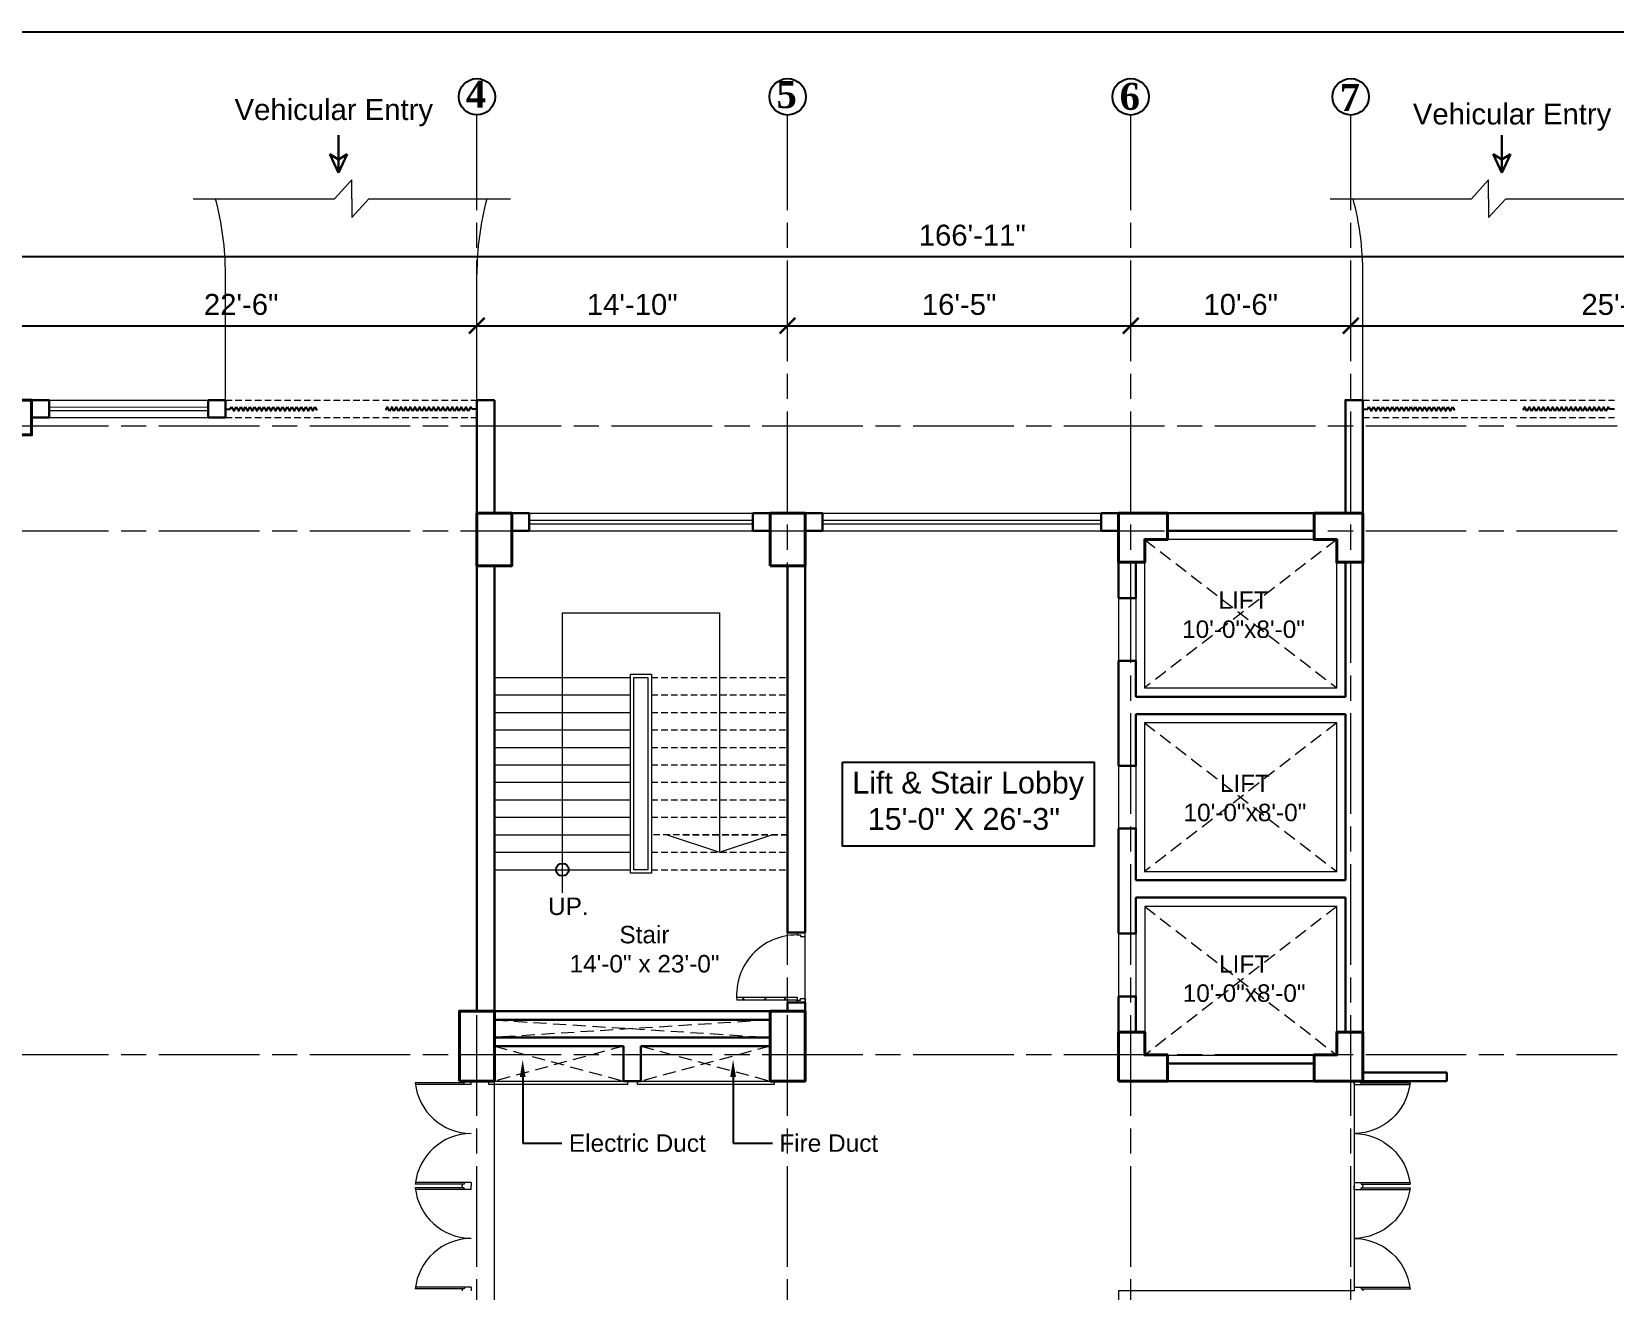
# Model space of a CAD drawing. Header units: inches. Extents: x -12 to 20935469, y -1604 to 24729220.
# Drawn here: x 20832513 to 20833420, y 24724026 to 24724746 of the extents above; entities that cross this region are included whole.
import ezdxf
from ezdxf import colors
from ezdxf.entities.mleader import LeaderData, LeaderLine
from ezdxf.math import Vec2, Vec3

# ---------------------------------------------------------------- set-up
doc = ezdxf.new("R2010")
doc.units = ezdxf.units.IN
doc.header["$LTSCALE"] = 0.03
doc.header["$MEASUREMENT"] = 0
doc.header["$PDMODE"] = 32
doc.header["$PDSIZE"] = 15
doc.linetypes.add('ACAD_ISO08W100', pattern=[36, 24, -3, 6, -3])
doc.linetypes.add('DASHED2', pattern=[0.375, 0.25, -0.125])
for name, color, linetype, lineweight in [('column', 1, 'Continuous', 40), ('Dim Line', 252, 'Continuous', 13), ('Door', 7, 'Continuous', 18), ('Dot', 253, 'Continuous', 0), ('Gas', 21, 'Continuous', 5), ('Grid Line', 252, 'Continuous', 18), ('Hatch', 253, 'Continuous', 15), ('Main Wall', 7, 'Continuous', 30), ('RAIL', 23, 'Continuous', 13), ('STAIR', 46, 'Continuous', 15), ('WALL', 7, 'Continuous', 30), ('wind.', 150, 'Continuous', 20)]:
    doc.layers.add(name, color=color, linetype=linetype, lineweight=lineweight)
doc.layers.add('FUR', color=251, linetype='Continuous')
doc.layers.add('TEXT', color=7, linetype='Continuous')
doc.styles.add('2', font='swisscl.ttf')
doc.styles.add('RomanS', font='arial.ttf', dxfattribs={"height": 12})
doc.styles.get("Standard").update_dxf_attribs({"font": 'timesbd.ttf'})
doc.dimstyles.new('Aec_Arch_I', dxfattribs={"dimscale": 96, "dimtxt": 12, "dimasz": 0.09375, "dimexe": 0.125, "dimexo": 0.125, "dimgap": 0.0625, "dimtad": 1, "dimdec": 0, "dimzin": 3, "dimdsep": 46, "dimlunit": 4, "dimtxsty": 'RomanS', "dimblk1": 'ARCHTICK', "dimblk2": 'ARCHTICK', "dimsah": 1, "dimcen": 0.09375, "dimdle": 0.125, "dimadec": 0, "dimazin": 0, "dimtfac": 0.75, "dimtdec": 0, "dimtmove": 2, "dimatfit": 3, "dimldrblk": 'ARCHTICK', "dimfxl": 1, "dimfrac": 1, "dimtolj": 1, "dimtzin": 0, "dimarcsym": 0})

# ---------------------------------------------------------------- blocks, each defined once
blk = doc.blocks.new('Door_45')
at = {"layer": 'Door'}
for p, q in [((1.5, 5), (1.5, 44)), ((3.5, 44), (3.5, 5)), ((1.5, 40), (2.2, 40)), ((2.2, 40), (2.2, 39.5)), ((2.2, 39.5), (2.7, 39.5)), ((2.7, 39.5), (2.7, 40)), ((2.7, 40), (3.5, 40)), ((1.5, 25.8), (2.2, 25.8)), ((2.2, 25.8), (2.2, 25.3)), ((2.2, 25.3), (2.7, 25.3)), ((2.7, 25.8), (3.5, 25.8)), ((2.7, 25.3), (2.7, 25.8)), ((1.5, 12.6), (2.2, 12.6)), ((2.2, 12.6), (2.2, 13.1)), ((2.2, 13.1), (2.7, 13.1)), ((2.7, 13.1), (2.7, 12.6)), ((2.7, 12.6), (3.5, 12.6)), ((0, 0), (0, 5)), ((0, 5), (1.5, 5)), ((3.5, 5), (1.5, 5)), ((1.5, 5), (1.5, 3)), ((1.5, 3), (2.5, 3)), ((2.5, 3), (2.5, 0)), ((42.5, 3), (42.5, 0)), ((43.5, 3), (42.5, 3)), ((45, 5), (43.5, 5)), ((43.5, 5), (43.5, 3)), ((45, 0), (45, 5)), ((2.5, 0), (0, 0)), ((42.5, 0), (45, 0))]:
    blk.add_line(p, q, dxfattribs=at)
blk.add_arc((4.7, 5.3), 38.8, 359.6233, 94.6685, dxfattribs=at)
blk = doc.blocks.new('A$C36295410')
at = {"layer": 'Door'}
for p, q in [((1, 4), (1, 32)), ((2, 0), (2, 31.98)), ((58, 0), (58, 31.98)), ((59, 4), (59, 32)), ((1, 5), (0, 5)), ((2, 4), (1, 4)), ((58, 4), (59, 4)), ((59, 5), (60, 5)), ((2, 0), (0, 0)), ((58, 0), (60, 0))]:
    blk.add_line(p, q, dxfattribs=at)
for centre, start, end in [((-2.53, -0.34), 0.59063, 83.77826), ((62.53, -0.34), 96.22174, 179.40937)]:
    blk.add_arc(centre, 32.53, start, end, dxfattribs=at)
blk = doc.blocks.new('_ArchTick')
at = {"color": 0, "linetype": 'ByBlock', "lineweight": 35, "const_width": 0.15}
blk.add_lwpolyline([(-0.5, -0.5), (0.5, 0.5)], dxfattribs=at)
blk = doc.blocks.new('*D8')
at = {"layer": 'Defpoints', "color": 0, "transparency": 16777216}
for p in [(20831396.28, 24724578.17), (20831666.28, 24724578.17), (20831666.28, 24724578.17)]:
    blk.add_point(p, dxfattribs=at)
at = {"layer": 'Dim Line', "color": 0, "lineweight": -2, "transparency": 16777216}
blk.add_line((20831384.28, 24724578.17), (20831678.28, 24724578.17), dxfattribs=at)
at = {"layer": 'Dim Line', "color": 0, "lineweight": -2, "transparency": 16777216, "xscale": 9, "yscale": 9, "zscale": 9, "rotation": 180}
blk.add_blockref('_ArchTick', (20831396.28, 24724578.17), dxfattribs=at)
at = {"layer": 'Dim Line', "color": 0, "lineweight": -2, "transparency": 16777216, "xscale": 9, "yscale": 9, "zscale": 9}
blk.add_blockref('_ArchTick', (20831666.28, 24724578.17), dxfattribs=at)
at = {"layer": 'Dim Line', "color": 0, "transparency": 16777216, "insert": (20831531.28, 24724590.29), "char_height": 12, "attachment_point": 5, "style": 'RomanS'}
blk.add_mtext('\\A1;22\'-6"', dxfattribs=at)
blk = doc.blocks.new('*D9')
at = {"layer": 'Defpoints', "color": 0, "transparency": 16777216}
for p in [(20831666.28, 24724578.17), (20831844.25, 24724578.17), (20831844.25, 24724578.17)]:
    blk.add_point(p, dxfattribs=at)
at = {"layer": 'Dim Line', "color": 0, "lineweight": -2, "transparency": 16777216}
blk.add_line((20831654.28, 24724578.17), (20831856.25, 24724578.17), dxfattribs=at)
at = {"layer": 'Dim Line', "color": 0, "lineweight": -2, "transparency": 16777216, "xscale": 9, "yscale": 9, "zscale": 9, "rotation": 180}
blk.add_blockref('_ArchTick', (20831666.28, 24724578.17), dxfattribs=at)
at = {"layer": 'Dim Line', "color": 0, "lineweight": -2, "transparency": 16777216, "xscale": 9, "yscale": 9, "zscale": 9}
blk.add_blockref('_ArchTick', (20831844.25, 24724578.17), dxfattribs=at)
at = {"layer": 'Dim Line', "color": 0, "transparency": 16777216, "insert": (20831755.26, 24724590.29), "char_height": 12, "attachment_point": 5, "style": 'RomanS'}
blk.add_mtext('\\A1;14\'-10"', dxfattribs=at)
blk = doc.blocks.new('*D21')
at = {"layer": 'Defpoints', "color": 0, "transparency": 16777216}
for p in [(20831844.25, 24724578.17), (20832040.78, 24724578.17), (20832040.78, 24724578.17)]:
    blk.add_point(p, dxfattribs=at)
at = {"layer": 'Dim Line', "color": 0, "lineweight": -2, "transparency": 16777216}
for p, q in [((20831832.25, 24724578.17), (20832052.78, 24724578.17)), ((20831844.25, 24724566.17), (20831844.25, 24724566.17)), ((20832040.78, 24724566.17), (20832040.78, 24724566.17))]:
    blk.add_line(p, q, dxfattribs=at)
at = {"layer": 'Dim Line', "color": 0, "lineweight": -2, "transparency": 16777216, "xscale": 9, "yscale": 9, "zscale": 9, "rotation": 180}
blk.add_blockref('_ArchTick', (20831844.25, 24724578.17), dxfattribs=at)
at = {"layer": 'Dim Line', "color": 0, "lineweight": -2, "transparency": 16777216, "xscale": 9, "yscale": 9, "zscale": 9}
blk.add_blockref('_ArchTick', (20832040.78, 24724578.17), dxfattribs=at)
at = {"layer": 'Dim Line', "color": 0, "transparency": 16777216, "insert": (20831942.51, 24724590.29), "char_height": 12, "attachment_point": 5, "style": 'RomanS'}
blk.add_mtext('\\A1;16\'-5"', dxfattribs=at)
blk = doc.blocks.new('*D22')
at = {"layer": 'Defpoints', "color": 0, "transparency": 16777216}
for p in [(20832040.78, 24724578.17), (20832166.78, 24724578.17), (20832166.78, 24724578.17)]:
    blk.add_point(p, dxfattribs=at)
at = {"layer": 'Dim Line', "color": 0, "lineweight": -2, "transparency": 16777216}
for p, q in [((20832028.78, 24724578.17), (20832178.78, 24724578.17)), ((20832040.78, 24724566.17), (20832040.78, 24724566.17)), ((20832166.78, 24724566.17), (20832166.78, 24724566.17))]:
    blk.add_line(p, q, dxfattribs=at)
at = {"layer": 'Dim Line', "color": 0, "lineweight": -2, "transparency": 16777216, "xscale": 9, "yscale": 9, "zscale": 9, "rotation": 180}
blk.add_blockref('_ArchTick', (20832040.78, 24724578.17), dxfattribs=at)
at = {"layer": 'Dim Line', "color": 0, "lineweight": -2, "transparency": 16777216, "xscale": 9, "yscale": 9, "zscale": 9}
blk.add_blockref('_ArchTick', (20832166.78, 24724578.17), dxfattribs=at)
at = {"layer": 'Dim Line', "color": 0, "transparency": 16777216, "insert": (20832103.78, 24724590.29), "char_height": 12, "attachment_point": 5, "style": 'RomanS'}
blk.add_mtext('\\A1;10\'-6"', dxfattribs=at)
blk = doc.blocks.new('*D23')
at = {"layer": 'Defpoints', "color": 0, "transparency": 16777216}
for p in [(20832166.78, 24724578.17), (20832473.78, 24724578.17), (20832473.78, 24724578.17)]:
    blk.add_point(p, dxfattribs=at)
at = {"layer": 'Dim Line', "color": 0, "lineweight": -2, "transparency": 16777216}
for p, q in [((20832154.78, 24724578.17), (20832485.78, 24724578.17)), ((20832166.78, 24724566.17), (20832166.78, 24724566.17)), ((20832473.78, 24724566.17), (20832473.78, 24724566.17))]:
    blk.add_line(p, q, dxfattribs=at)
at = {"layer": 'Dim Line', "color": 0, "lineweight": -2, "transparency": 16777216, "xscale": 9, "yscale": 9, "zscale": 9, "rotation": 180}
blk.add_blockref('_ArchTick', (20832166.78, 24724578.17), dxfattribs=at)
at = {"layer": 'Dim Line', "color": 0, "lineweight": -2, "transparency": 16777216, "xscale": 9, "yscale": 9, "zscale": 9}
blk.add_blockref('_ArchTick', (20832473.78, 24724578.17), dxfattribs=at)
at = {"layer": 'Dim Line', "color": 0, "transparency": 16777216, "insert": (20832320.28, 24724590.29), "char_height": 12, "attachment_point": 5, "style": 'RomanS'}
blk.add_mtext('\\A1;25\'-7"', dxfattribs=at)
blk = doc.blocks.new('*D13')
at = {"layer": 'Defpoints', "color": 0, "transparency": 16777216}
for p in [(20830948.31, 24724610.75), (20832951.75, 24724617.81), (20832951.75, 24724610.75)]:
    blk.add_point(p, dxfattribs=at)
at = {"layer": 'Dim Line', "color": 0, "lineweight": -2, "transparency": 16777216}
for p, q in [((20830948.31, 24724622.75), (20830948.31, 24724629.81)), ((20832951.75, 24724622.75), (20832951.75, 24724629.81)), ((20830936.31, 24724617.81), (20832963.75, 24724617.81))]:
    blk.add_line(p, q, dxfattribs=at)
at = {"layer": 'Dim Line', "color": 0, "lineweight": -2, "transparency": 16777216, "xscale": 9, "yscale": 9, "zscale": 9, "rotation": 180}
blk.add_blockref('_ArchTick', (20830948.31, 24724617.81), dxfattribs=at)
at = {"layer": 'Dim Line', "color": 0, "lineweight": -2, "transparency": 16777216, "xscale": 9, "yscale": 9, "zscale": 9}
blk.add_blockref('_ArchTick', (20832951.75, 24724617.81), dxfattribs=at)
at = {"layer": 'Dim Line', "color": 0, "transparency": 16777216, "insert": (20831950.03, 24724629.94), "char_height": 12, "attachment_point": 5, "style": 'RomanS'}
blk.add_mtext('\\A1;166\'-11"', dxfattribs=at)
blk = doc.blocks.new('fff')
at = {"layer": 'Grid Line', "color": 252, "linetype": 'ACAD_ISO08W100', "lineweight": 9, "ltscale": 80, "true_color": 0x939598}
for p, q in [((20831666.28, 24723521.12), (20831666.28, 24724698.8)), ((20831844.25, 24723521.1), (20831844.25, 24724698.78)), ((20832040.78, 24723521.1), (20832040.78, 24724698.78)), ((20832166.78, 24723521.11), (20832166.78, 24724698.79)), ((20833096.95, 24724520.61), (20830726.15, 24724520.61)), ((20833096.95, 24724460.62), (20830726.15, 24724460.62)), ((20833096.95, 24724160.75), (20830726.15, 24724160.75))]:
    blk.add_line(p, q, dxfattribs=at)
at = {"layer": 'Dim Line'}
for base, p1, p2, picture, middle in [((20832951.75, 24724617.81), (20830948.31, 24724610.75), (20832951.75, 24724610.75), '*D13', (20831950.03, 24724629.94)), ((20831666.28, 24724578.17), (20831396.28, 24724578.17), (20831666.28, 24724578.17), '*D8', (20831531.28, 24724590.29)), ((20831844.25, 24724578.17), (20831666.28, 24724578.17), (20831844.25, 24724578.17), '*D9', (20831755.26, 24724590.29)), ((20832040.78, 24724578.17), (20831844.25, 24724578.17), (20832040.78, 24724578.17), '*D21', (20831942.51, 24724590.29)), ((20832166.78, 24724578.17), (20832040.78, 24724578.17), (20832166.78, 24724578.17), '*D22', (20832103.78, 24724590.29)), ((20832473.78, 24724578.17), (20832166.78, 24724578.17), (20832473.78, 24724578.17), '*D23', (20832320.28, 24724590.29))]:
    dim = blk.add_linear_dim(base=base, p1=p1, p2=p2, dimstyle='Aec_Arch_I', dxfattribs=at)
    dim.commit()
    dim.dimension.update_dxf_attribs({"geometry": picture, "text_midpoint": middle})

msp = doc.modelspace()

# ---------------------------------------------------------------- linework, layer by layer
at = {"color": 11, "lineweight": 5, "true_color": 0xf27172}
msp.add_line((20833275.89, 24724535.62), (20833275.89, 24724607.62), dxfattribs=at)
for p, q in [((20832513.39, 24724535.62), (20832513.39, 24724525.62)), ((20832523.39, 24724535.62), (20832523.39, 24724525.63)), ((20832614.39, 24724535.62), (20832614.39, 24724525.62)), ((20832624.39, 24724535.62), (20832624.39, 24724525.62))]:
    msp.add_line(p, q)
at = {"ltscale": 0.5}
for p, q in [((20832624.39, 24724530.33), (20832627.13, 24724530.33)), ((20832627.13, 24724530.33), (20832627.79, 24724531.77)), ((20832627.79, 24724531.77), (20832629.31, 24724529.26)), ((20832629.31, 24724529.26), (20832630.45, 24724531.77)), ((20832630.45, 24724531.77), (20832631.97, 24724529.26)), ((20832631.97, 24724529.26), (20832633.11, 24724531.77)), ((20832633.11, 24724531.77), (20832634.63, 24724529.26)), ((20832634.63, 24724529.26), (20832635.77, 24724531.77)), ((20832635.77, 24724531.77), (20832637.29, 24724529.26)), ((20832637.29, 24724529.26), (20832638.43, 24724531.77)), ((20832638.43, 24724531.77), (20832639.95, 24724529.26)), ((20832639.95, 24724529.26), (20832641.09, 24724531.77)), ((20832641.09, 24724531.77), (20832642.6, 24724529.26)), ((20832642.6, 24724529.26), (20832643.75, 24724531.77)), ((20832643.75, 24724531.77), (20832645.26, 24724529.26)), ((20832645.26, 24724529.26), (20832646.41, 24724531.77)), ((20832646.41, 24724531.77), (20832647.92, 24724529.26)), ((20832647.92, 24724529.26), (20832649.07, 24724531.77)), ((20832649.07, 24724531.77), (20832650.58, 24724529.26)), ((20832650.58, 24724529.26), (20832651.73, 24724531.77)), ((20832651.73, 24724531.77), (20832653.24, 24724529.26)), ((20832653.24, 24724529.26), (20832654.39, 24724531.77)), ((20832654.39, 24724531.77), (20832655.9, 24724529.26)), ((20832655.9, 24724529.26), (20832657.04, 24724531.77)), ((20832657.04, 24724531.77), (20832658.56, 24724529.26)), ((20832658.56, 24724529.26), (20832659.7, 24724531.77)), ((20832659.7, 24724531.77), (20832661.22, 24724529.26)), ((20832661.22, 24724529.26), (20832662.36, 24724531.77)), ((20832662.36, 24724531.77), (20832663.88, 24724529.26)), ((20832663.88, 24724529.26), (20832665.02, 24724531.77)), ((20832665.02, 24724531.77), (20832666.54, 24724529.26)), ((20832666.54, 24724529.26), (20832667.68, 24724531.77)), ((20832667.68, 24724531.77), (20832669.2, 24724529.26)), ((20832669.2, 24724529.26), (20832670.34, 24724531.77)), ((20832670.34, 24724531.77), (20832671.86, 24724529.26)), ((20832671.86, 24724529.26), (20832673, 24724531.77)), ((20832673, 24724531.77), (20832674.52, 24724529.26)), ((20832674.52, 24724529.26), (20832675.66, 24724531.77)), ((20832675.66, 24724531.77), (20832676.79, 24724529.9)), ((20832717.12, 24724531.77), (20832715.99, 24724529.9)), ((20832718.26, 24724529.26), (20832717.12, 24724531.77)), ((20832719.78, 24724531.77), (20832718.26, 24724529.26)), ((20832720.92, 24724529.26), (20832719.78, 24724531.77)), ((20832722.44, 24724531.77), (20832720.92, 24724529.26)), ((20832723.58, 24724529.26), (20832722.44, 24724531.77)), ((20832725.09, 24724531.77), (20832723.58, 24724529.26)), ((20832726.24, 24724529.26), (20832725.09, 24724531.77)), ((20832727.75, 24724531.77), (20832726.24, 24724529.26)), ((20832728.9, 24724529.26), (20832727.75, 24724531.77)), ((20832730.41, 24724531.77), (20832728.9, 24724529.26)), ((20832731.56, 24724529.26), (20832730.41, 24724531.77)), ((20832733.07, 24724531.77), (20832731.56, 24724529.26)), ((20832734.22, 24724529.26), (20832733.07, 24724531.77)), ((20832735.73, 24724531.77), (20832734.22, 24724529.26)), ((20832736.87, 24724529.26), (20832735.73, 24724531.77)), ((20832738.39, 24724531.77), (20832736.87, 24724529.26)), ((20832739.53, 24724529.26), (20832738.39, 24724531.77)), ((20832741.05, 24724531.77), (20832739.53, 24724529.26)), ((20832742.19, 24724529.26), (20832741.05, 24724531.77)), ((20832743.71, 24724531.77), (20832742.19, 24724529.26)), ((20832744.85, 24724529.26), (20832743.71, 24724531.77)), ((20832746.37, 24724531.77), (20832744.85, 24724529.26)), ((20832747.51, 24724529.26), (20832746.37, 24724531.77)), ((20832749.03, 24724531.77), (20832747.51, 24724529.26)), ((20832750.17, 24724529.26), (20832749.03, 24724531.77)), ((20832751.69, 24724531.77), (20832750.17, 24724529.26)), ((20832752.83, 24724529.26), (20832751.69, 24724531.77)), ((20832754.35, 24724531.77), (20832752.83, 24724529.26)), ((20832755.49, 24724529.26), (20832754.35, 24724531.77)), ((20832757.01, 24724531.77), (20832755.49, 24724529.26)), ((20832758.15, 24724529.26), (20832757.01, 24724531.77)), ((20832759.67, 24724531.77), (20832758.15, 24724529.26)), ((20832760.81, 24724529.26), (20832759.67, 24724531.77)), ((20832762.33, 24724531.77), (20832760.81, 24724529.26)), ((20832763.47, 24724529.26), (20832762.33, 24724531.77)), ((20832764.99, 24724531.77), (20832763.47, 24724529.26)), ((20832765.64, 24724530.33), (20832764.99, 24724531.77)), ((20832768.39, 24724530.33), (20832765.64, 24724530.33)), ((20833275.89, 24724530.33), (20833278.63, 24724530.33)), ((20833278.63, 24724530.33), (20833279.29, 24724531.77)), ((20833279.29, 24724531.77), (20833280.81, 24724529.26)), ((20833280.81, 24724529.26), (20833281.95, 24724531.77)), ((20833281.95, 24724531.77), (20833283.47, 24724529.26)), ((20833283.47, 24724529.26), (20833284.61, 24724531.77)), ((20833284.61, 24724531.77), (20833286.13, 24724529.26)), ((20833286.13, 24724529.26), (20833287.27, 24724531.77)), ((20833287.27, 24724531.77), (20833288.79, 24724529.26)), ((20833288.79, 24724529.26), (20833289.93, 24724531.77)), ((20833289.93, 24724531.77), (20833291.44, 24724529.26)), ((20833291.44, 24724529.26), (20833292.59, 24724531.77)), ((20833292.59, 24724531.77), (20833294.1, 24724529.26)), ((20833294.1, 24724529.26), (20833295.25, 24724531.77)), ((20833295.25, 24724531.77), (20833296.76, 24724529.26)), ((20833296.76, 24724529.26), (20833297.91, 24724531.77)), ((20833297.91, 24724531.77), (20833299.42, 24724529.26)), ((20833299.42, 24724529.26), (20833300.57, 24724531.77)), ((20833300.57, 24724531.77), (20833302.08, 24724529.26)), ((20833302.08, 24724529.26), (20833303.23, 24724531.77)), ((20833303.23, 24724531.77), (20833304.74, 24724529.26)), ((20833304.74, 24724529.26), (20833305.88, 24724531.77)), ((20833305.88, 24724531.77), (20833307.4, 24724529.26)), ((20833307.4, 24724529.26), (20833308.54, 24724531.77)), ((20833308.54, 24724531.77), (20833310.06, 24724529.26)), ((20833310.06, 24724529.26), (20833311.2, 24724531.77)), ((20833311.2, 24724531.77), (20833312.72, 24724529.26)), ((20833312.72, 24724529.26), (20833313.86, 24724531.77)), ((20833313.86, 24724531.77), (20833315.38, 24724529.26)), ((20833315.38, 24724529.26), (20833316.52, 24724531.77)), ((20833316.52, 24724531.77), (20833318.04, 24724529.26)), ((20833318.04, 24724529.26), (20833319.18, 24724531.77)), ((20833319.18, 24724531.77), (20833320.7, 24724529.26)), ((20833320.7, 24724529.26), (20833321.84, 24724531.77)), ((20833321.84, 24724531.77), (20833323.36, 24724529.26)), ((20833323.36, 24724529.26), (20833324.5, 24724531.77)), ((20833324.5, 24724531.77), (20833326.02, 24724529.26)), ((20833326.02, 24724529.26), (20833327.16, 24724531.77)), ((20833327.16, 24724531.77), (20833328.29, 24724529.9)), ((20833368.62, 24724531.77), (20833367.49, 24724529.9)), ((20833369.76, 24724529.26), (20833368.62, 24724531.77)), ((20833371.28, 24724531.77), (20833369.76, 24724529.26)), ((20833372.42, 24724529.26), (20833371.28, 24724531.77)), ((20833373.93, 24724531.77), (20833372.42, 24724529.26)), ((20833375.08, 24724529.26), (20833373.93, 24724531.77)), ((20833376.59, 24724531.77), (20833375.08, 24724529.26)), ((20833377.74, 24724529.26), (20833376.59, 24724531.77)), ((20833379.25, 24724531.77), (20833377.74, 24724529.26)), ((20833380.4, 24724529.26), (20833379.25, 24724531.77)), ((20833381.91, 24724531.77), (20833380.4, 24724529.26)), ((20833383.06, 24724529.26), (20833381.91, 24724531.77)), ((20833384.57, 24724531.77), (20833383.06, 24724529.26)), ((20833385.72, 24724529.26), (20833384.57, 24724531.77)), ((20833387.23, 24724531.77), (20833385.72, 24724529.26)), ((20833388.37, 24724529.26), (20833387.23, 24724531.77)), ((20833389.89, 24724531.77), (20833388.37, 24724529.26)), ((20833391.03, 24724529.26), (20833389.89, 24724531.77)), ((20833392.55, 24724531.77), (20833391.03, 24724529.26)), ((20833393.69, 24724529.26), (20833392.55, 24724531.77)), ((20833395.21, 24724531.77), (20833393.69, 24724529.26)), ((20833396.35, 24724529.26), (20833395.21, 24724531.77)), ((20833397.87, 24724531.77), (20833396.35, 24724529.26)), ((20833399.01, 24724529.26), (20833397.87, 24724531.77)), ((20833400.53, 24724531.77), (20833399.01, 24724529.26)), ((20833401.67, 24724529.26), (20833400.53, 24724531.77)), ((20833403.19, 24724531.77), (20833401.67, 24724529.26)), ((20833404.33, 24724529.26), (20833403.19, 24724531.77)), ((20833405.85, 24724531.77), (20833404.33, 24724529.26)), ((20833406.99, 24724529.26), (20833405.85, 24724531.77)), ((20833408.51, 24724531.77), (20833406.99, 24724529.26)), ((20833409.65, 24724529.26), (20833408.51, 24724531.77)), ((20833411.17, 24724531.77), (20833409.65, 24724529.26)), ((20833412.31, 24724529.26), (20833411.17, 24724531.77)), ((20833413.83, 24724531.77), (20833412.31, 24724529.26)), ((20833414.97, 24724529.26), (20833413.83, 24724531.77)), ((20833416.49, 24724531.77), (20833414.97, 24724529.26)), ((20833417.14, 24724530.33), (20833416.49, 24724531.77)), ((20833419.89, 24724530.33), (20833417.14, 24724530.33))]:
    msp.add_line(p, q, dxfattribs=at)
msp.add_lwpolyline([(20832977.9, 24724328.42), (20833121.88, 24724328.42), (20833121.88, 24724280.3), (20832977.9, 24724280.3)], close=True)
msp.add_circle((20832817.37, 24724266.79), 3.61)
at = {"layer": 'column', "lineweight": 40, "ltscale": 20}
for points in [[(20832483.39, 24724535.62), (20832483.39, 24724515.62), (20832513.39, 24724515.62), (20832513.39, 24724535.62)], [(20832768.39, 24724440.79), (20832788.39, 24724440.79), (20832788.39, 24724470.79), (20832768.39, 24724470.79)], [(20832936.36, 24724440.79), (20832956.36, 24724440.79), (20832956.36, 24724470.79), (20832936.36, 24724470.79)], [(20832758.39, 24724145.75), (20832778.39, 24724145.75), (20832778.39, 24724185.75), (20832758.39, 24724185.75)], [(20832936.36, 24724145.75), (20832956.36, 24724145.75), (20832956.36, 24724185.75), (20832936.36, 24724185.75)]]:
    msp.add_lwpolyline(points, close=True, dxfattribs=at)
for points in [[(20833135.89, 24724470.79), (20833163.89, 24724470.79), (20833163.89, 24724455.79), (20833150.89, 24724455.79), (20833150.89, 24724442.79), (20833135.89, 24724442.79), (20833135.89, 24724470.79)], [(20833275.89, 24724470.79), (20833247.89, 24724470.79), (20833247.89, 24724455.79), (20833260.89, 24724455.79), (20833260.89, 24724442.79), (20833275.89, 24724442.79), (20833275.89, 24724470.79)], [(20833135.89, 24724145.75), (20833163.89, 24724145.75), (20833163.89, 24724160.75), (20833150.89, 24724160.75), (20833150.89, 24724173.75), (20833135.89, 24724173.75), (20833135.89, 24724145.75)], [(20833275.89, 24724145.75), (20833247.89, 24724145.75), (20833247.89, 24724160.75), (20833260.89, 24724160.75), (20833260.89, 24724173.75), (20833275.89, 24724173.75), (20833275.89, 24724145.75)]]:
    msp.add_lwpolyline(points, dxfattribs=at)
at = {"layer": 'Defpoints'}
msp.add_lwpolyline([(20831795.89, 24724746.49), (20834234.75, 24724746.49), (20834234.75, 24723287.97), (20831795.89, 24723287.97)], close=True, dxfattribs=at)
at = {"layer": 'Dot', "color": 0, "linetype": 'DASHED2', "lineweight": 20, "ltscale": 500}
for p, q in [((20832624.39, 24724535.62), (20832768.39, 24724535.62)), ((20833275.89, 24724535.62), (20833419.89, 24724535.62)), ((20832624.39, 24724525.62), (20832768.39, 24724525.62)), ((20833275.89, 24724525.62), (20833419.89, 24724525.62))]:
    msp.add_line(p, q, dxfattribs=at)
at = {"layer": 'Dot', "linetype": 'DASHED2', "lineweight": 0, "ltscale": 1000}
for p, q in [((20832778.39, 24724180.75), (20832936.36, 24724170.75)), ((20832936.36, 24724180.75), (20832778.39, 24724170.75)), ((20832852.37, 24724165.75), (20832778.39, 24724145.75)), ((20832778.39, 24724165.75), (20832852.37, 24724145.75)), ((20832862.37, 24724165.75), (20832936.36, 24724145.75)), ((20832936.36, 24724165.75), (20832862.37, 24724145.75))]:
    msp.add_line(p, q, dxfattribs=at)
for points in [[(20833150.83, 24724455.79), (20833260.89, 24724370.79), (20833260.89, 24724455.79), (20833150.83, 24724370.79)], [(20833150.83, 24724350.79), (20833260.89, 24724265.79), (20833260.89, 24724350.79), (20833150.83, 24724265.79)], [(20833150.89, 24724245.79), (20833260.95, 24724160.62), (20833260.95, 24724245.79), (20833150.89, 24724160.62)]]:
    msp.add_lwpolyline(points, dxfattribs=at)
at = {"layer": 'Gas', "color": 0, "lineweight": 5}
for points in [[(20833150.83, 24724370.79), (20833260.89, 24724370.79), (20833260.89, 24724455.79), (20833150.83, 24724455.79)], [(20832868.36, 24724264.79), (20832856.36, 24724264.79), (20832856.36, 24724378.79), (20832868.36, 24724378.79)], [(20832866.36, 24724266.79), (20832858.36, 24724266.79), (20832858.36, 24724376.79), (20832866.36, 24724376.79)], [(20833150.83, 24724265.79), (20833260.89, 24724265.79), (20833260.89, 24724350.79), (20833150.83, 24724350.79)], [(20833150.89, 24724160.62), (20833260.95, 24724160.62), (20833260.95, 24724245.79), (20833150.89, 24724245.79)]]:
    msp.add_lwpolyline(points, close=True, dxfattribs=at)
at = {"layer": 'Hatch'}
for p, q in [((20832686.91, 24724650.87), (20832696.72, 24724661.69)), ((20832696.72, 24724650.87), (20832696.72, 24724661.69)), ((20833338.06, 24724650.87), (20833347.87, 24724661.69)), ((20833347.87, 24724650.87), (20833347.87, 24724661.69)), ((20832605.88, 24724650.87), (20832686.91, 24724650.87)), ((20832696.72, 24724650.87), (20832696.72, 24724640.05)), ((20832706.54, 24724650.87), (20832696.72, 24724640.05)), ((20832706.54, 24724650.87), (20832787.56, 24724650.87)), ((20833257.03, 24724650.87), (20833338.06, 24724650.87)), ((20833347.87, 24724650.87), (20833347.87, 24724640.05)), ((20833357.69, 24724650.87), (20833347.87, 24724640.05)), ((20833357.69, 24724650.87), (20833438.71, 24724650.87)), ((20832624.39, 24724535.62), (20832624.39, 24724607.62)), ((20832768.39, 24724535.62), (20832768.39, 24724607.62)), ((20833275.89, 24724535.62), (20833275.89, 24724607.62))]:
    msp.add_line(p, q, dxfattribs=at)
msp.add_lwpolyline([(20833135.89, 24723905.57), (20832778.39, 24723905.57), (20832778.39, 24724145.75), (20832956.36, 24724145.75), (20832956.36, 24724460.8), (20833135.89, 24724460.8), (20833135.89, 24724145.75), (20833270.89, 24724145.75), (20833270.89, 24724025.75), (20833135.89, 24724025.75), (20833135.89, 24723905.57)], dxfattribs=at)
for centre, start, end in [((20832456.39, 24724607.62), 0, 14.91869), ((20832936.39, 24724607.62), 165.08131, 180), ((20833107.89, 24724607.62), 0, 14.91905)]:
    msp.add_arc(centre, 168, start, end, dxfattribs=at)
at = {"layer": 'Main Wall', "lineweight": 30}
for p, q in [((20832689.11, 24724687.19), (20832689.11, 24724665.62)), ((20833355.45, 24724687.19), (20833355.45, 24724665.62)), ((20832689.11, 24724665.62), (20832684.18, 24724676.41)), ((20832684.18, 24724676.41), (20832689.11, 24724673.36)), ((20832689.11, 24724665.62), (20832694.04, 24724676.41)), ((20832689.11, 24724673.36), (20832694.04, 24724676.41)), ((20833355.45, 24724665.62), (20833350.52, 24724676.41)), ((20833350.52, 24724676.41), (20833355.45, 24724673.36)), ((20833355.45, 24724665.62), (20833360.38, 24724676.41)), ((20833355.45, 24724673.36), (20833360.38, 24724676.41)), ((20832768.39, 24724185.75), (20832768.39, 24724535.62)), ((20832768.39, 24724535.62), (20832778.39, 24724535.62)), ((20832778.39, 24724470.79), (20832778.39, 24724535.62)), ((20833163.89, 24724470.79), (20833247.89, 24724470.79)), ((20833163.89, 24724460.79), (20833247.89, 24724460.79)), ((20832778.39, 24724185.75), (20832778.39, 24724440.79)), ((20832946.36, 24724440.79), (20832946.36, 24724230.75)), ((20832956.36, 24724440.79), (20832956.36, 24724230.75)), ((20833145.89, 24724422.29), (20833135.89, 24724422.29)), ((20833145.89, 24724386.29), (20833135.89, 24724386.29)), ((20833145.89, 24724365.79), (20833265.89, 24724365.79)), ((20833145.89, 24724355.79), (20833265.89, 24724355.79)), ((20833145.89, 24724260.79), (20833265.89, 24724260.79)), ((20833145.89, 24724250.79), (20833265.89, 24724250.79)), ((20832956.36, 24724230.75), (20832946.36, 24724230.75)), ((20832936.36, 24724185.75), (20832778.39, 24724185.75)), ((20832946.36, 24724190.75), (20832946.36, 24724185.75)), ((20832956.36, 24724190.75), (20832946.36, 24724190.75)), ((20832956.36, 24724190.75), (20832956.36, 24724185.75)), ((20832936.36, 24724180.75), (20832778.39, 24724180.75)), ((20832936.36, 24724170.75), (20832778.39, 24724170.75)), ((20832852.37, 24724165.75), (20832778.39, 24724165.75)), ((20832852.37, 24724165.75), (20832852.37, 24724145.75)), ((20832936.36, 24724165.75), (20832862.37, 24724165.75)), ((20832862.37, 24724165.75), (20832862.37, 24724145.75)), ((20833275.89, 24724150.75), (20833323.86, 24724150.75)), ((20833323.86, 24724150.75), (20833323.86, 24724145.75)), ((20832852.37, 24724145.75), (20832862.37, 24724145.75)), ((20833163.89, 24724145.75), (20833247.89, 24724145.75)), ((20833275.89, 24724145.75), (20833323.86, 24724145.75))]:
    msp.add_line(p, q, dxfattribs=at)
at = {"layer": 'Main Wall'}
msp.add_line((20833275.89, 24724525.62), (20833275.89, 24724535.62), dxfattribs=at)
at = {"layer": 'Main Wall', "lineweight": 13}
for p, q in [((20833135.89, 24724422.29), (20833135.89, 24724386.29)), ((20833145.89, 24724422.29), (20833145.89, 24724386.29)), ((20833135.89, 24724326.29), (20833135.89, 24724290.29)), ((20833145.89, 24724326.29), (20833145.89, 24724290.29)), ((20833135.89, 24724230.27), (20833135.89, 24724194.27)), ((20833145.89, 24724230.27), (20833145.89, 24724194.27))]:
    msp.add_line(p, q, dxfattribs=at)
at = {"layer": 'Main Wall'}
msp.add_lwpolyline([(20832513.39, 24724535.62), (20832523.39, 24724535.62), (20832523.39, 24724525.63), (20832513.39, 24724525.63)], close=True, dxfattribs=at)
at = {"layer": 'Main Wall', "lineweight": 30}
for points in [[(20832513.39, 24724535.62), (20832523.39, 24724535.62), (20832523.39, 24724525.59), (20832513.39, 24724525.58)], [(20833275.89, 24724173.75), (20833275.89, 24724525.62), (20833275.89, 24724525.62)], [(20833135.89, 24724442.79), (20833135.89, 24724422.29)], [(20833145.89, 24724442.79), (20833145.89, 24724422.29)], [(20833265.89, 24724365.79), (20833265.89, 24724442.79)], [(20833135.89, 24724386.29), (20833135.89, 24724326.29), (20833145.89, 24724326.29)], [(20833145.89, 24724386.29), (20833145.89, 24724365.79)], [(20833145.89, 24724355.79), (20833145.89, 24724326.29)], [(20833265.89, 24724260.79), (20833265.89, 24724355.79)], [(20833145.89, 24724290.29), (20833135.89, 24724290.29), (20833135.89, 24724230.27), (20833145.89, 24724230.27)], [(20833145.89, 24724290.29), (20833145.89, 24724260.79)], [(20833145.89, 24724250.79), (20833145.89, 24724230.27)], [(20833265.89, 24724173.75), (20833265.89, 24724250.79)], [(20833145.89, 24724194.27), (20833135.89, 24724194.27), (20833135.89, 24724173.75), (20833135.89, 24724173.75)], [(20833145.89, 24724194.27), (20833145.89, 24724173.75)], [(20833163.89, 24724155.75), (20833247.89, 24724155.75)]]:
    msp.add_lwpolyline(points, dxfattribs=at)
for points in [[(20832614.39, 24724535.62), (20832624.39, 24724535.62), (20832624.39, 24724525.62), (20832614.39, 24724525.62)], [(20832788.39, 24724470.79), (20832798.39, 24724470.79), (20832798.39, 24724460.8), (20832788.39, 24724460.8)], [(20832926.36, 24724470.79), (20832936.36, 24724470.79), (20832936.36, 24724460.8), (20832926.36, 24724460.8)], [(20832956.36, 24724470.79), (20832966.36, 24724470.79), (20832966.36, 24724460.8), (20832956.36, 24724460.8)], [(20833125.89, 24724470.79), (20833135.89, 24724470.79), (20833135.89, 24724460.8), (20833125.89, 24724460.8)]]:
    msp.add_lwpolyline(points, close=True, dxfattribs=at)
at = {"layer": 'Main Wall'}
msp.add_lwpolyline([(20833265.89, 24724470.79), (20833265.89, 24724535.62), (20833275.89, 24724535.62)], dxfattribs=at)
at = {"layer": 'RAIL', "lineweight": 9}
for p, q in [((20832817.37, 24724253.62), (20832817.37, 24724413.79)), ((20832817.37, 24724413.79), (20832907.36, 24724413.79)), ((20832907.36, 24724413.79), (20832907.36, 24724276.79)), ((20832877.36, 24724286.79), (20832907.36, 24724276.79)), ((20832907.36, 24724276.79), (20832937.36, 24724286.79))]:
    msp.add_line(p, q, dxfattribs=at)
at = {"layer": 'STAIR', "color": 32, "lineweight": 5}
for p, q in [((20832778.39, 24724376.79), (20832856.36, 24724376.79)), ((20832778.39, 24724366.79), (20832856.36, 24724366.79)), ((20832778.39, 24724356.79), (20832856.36, 24724356.79)), ((20832778.39, 24724346.79), (20832856.36, 24724346.79)), ((20832778.39, 24724336.79), (20832856.36, 24724336.79)), ((20832778.39, 24724326.79), (20832856.36, 24724326.79)), ((20832778.39, 24724316.79), (20832856.36, 24724316.79)), ((20832778.39, 24724306.79), (20832856.36, 24724306.79)), ((20832778.39, 24724296.79), (20832856.36, 24724296.79)), ((20832778.39, 24724286.79), (20832856.36, 24724286.79)), ((20832778.39, 24724276.79), (20832856.36, 24724276.79)), ((20832778.39, 24724266.79), (20832856.36, 24724266.79))]:
    msp.add_line(p, q, dxfattribs=at)
at = {"layer": 'STAIR', "color": 32, "linetype": 'DASHED2', "lineweight": 5, "ltscale": 500}
for p, q in [((20832868.36, 24724376.79), (20832946.36, 24724376.79)), ((20832868.36, 24724366.79), (20832946.36, 24724366.79)), ((20832868.36, 24724356.79), (20832946.36, 24724356.79)), ((20832868.36, 24724346.79), (20832946.36, 24724346.79)), ((20832868.36, 24724336.79), (20832946.36, 24724336.79)), ((20832868.36, 24724326.79), (20832946.36, 24724326.79)), ((20832868.36, 24724316.79), (20832946.36, 24724316.79)), ((20832868.36, 24724306.79), (20832946.36, 24724306.79)), ((20832868.36, 24724296.79), (20832946.36, 24724296.79)), ((20832946.36, 24724286.79), (20832868.36, 24724286.79)), ((20832886.36, 24724286.79), (20832946.36, 24724286.79)), ((20832868.36, 24724276.79), (20832946.36, 24724276.79)), ((20832868.36, 24724266.79), (20832946.36, 24724266.79))]:
    msp.add_line(p, q, dxfattribs=at)
at = {"layer": 'TEXT'}
for centre in [(20832768.39, 24724709.22), (20832946.36, 24724709.2), (20833142.89, 24724709.2), (20833268.89, 24724709.21)]:
    msp.add_circle(centre, 10.42, dxfattribs=at)
at = {"layer": 'WALL', "lineweight": 9}
for points in [[(20832775.31, 24724145.75), (20832854.6, 24724145.75), (20832854.6, 24724143.75), (20832775.31, 24724143.75)], [(20832860.38, 24724145.75), (20832938.61, 24724145.75), (20832938.61, 24724143.75), (20832860.38, 24724143.75)]]:
    msp.add_lwpolyline(points, close=True, dxfattribs=at)
at = {"layer": 'wind.'}
for p, q in [((20832513.39, 24724531.62), (20832513.39, 24724531.62)), ((20832513.39, 24724531.62), (20832513.39, 24724531.62)), ((20832513.39, 24724529.62), (20832513.39, 24724529.62)), ((20832513.39, 24724529.62), (20832513.39, 24724529.62)), ((20832523.39, 24724531.63), (20832614.39, 24724531.66)), ((20832523.39, 24724529.63), (20832614.39, 24724529.66))]:
    msp.add_line(p, q, dxfattribs=at)
at = {"layer": 'wind.', "lineweight": 5}
for p, q in [((20832523.39, 24724535.62), (20832624.39, 24724535.62)), ((20832523.39, 24724525.62), (20832624.39, 24724525.62)), ((20832798.39, 24724470.79), (20832926.36, 24724470.79)), ((20832798.39, 24724466.79), (20832926.36, 24724466.79)), ((20832798.39, 24724464.79), (20832926.36, 24724464.79)), ((20832966.36, 24724470.79), (20833125.89, 24724470.79)), ((20832966.36, 24724466.79), (20833125.89, 24724466.79)), ((20832966.36, 24724464.79), (20833125.89, 24724464.79)), ((20832798.39, 24724460.8), (20832926.36, 24724460.8)), ((20832966.36, 24724460.79), (20833125.89, 24724460.79))]:
    msp.add_line(p, q, dxfattribs=at)

# ---------------------------------------------------------------- block references
msp.add_blockref('fff', (1102.11, 0))
at = {"layer": 'Door', "color": 250, "ltscale": 20, "xscale": 0.8888888888759539, "yscale": 0.8888888888759539, "zscale": 0.8888888888759539, "rotation": 90.00000000000001}
msp.add_blockref('Door_45', (20832956.33, 24724190.75), dxfattribs=at)
at = {"layer": 'FUR', "rotation": 90.00000000000001}
for p in [(20832765.05, 24724085.75), (20832765.05, 24724025.75)]:
    msp.add_blockref('A$C36295410', p, dxfattribs=at)
at = {"layer": 'FUR', "xscale": -1, "rotation": 270}
for p in [(20833270.89, 24724085.75), (20833270.89, 24724025.75)]:
    msp.add_blockref('A$C36295410', p, dxfattribs=at)

# ---------------------------------------------------------------- texts
at = {"layer": 'TEXT', "char_height": 15.435, "width": 227.4581, "attachment_point": 8, "rotation": 0}
for s, insert in [('\\A1;4', (20832767.87, 24724702.92)), ('\\A1;5', (20832945.84, 24724702.53)), ('\\A1;6', (20833142.37, 24724701.52)), ('\\A1;7', (20833268.38, 24724701.17))]:
    msp.add_mtext(s, dxfattribs=dict(at, insert=insert))
at = {"layer": 'TEXT', "color": 30, "lineweight": 5, "ltscale": 20, "attachment_point": 2, "style": '2'}
for s, width, gutter_width, insert, char_height in [('\\pxsm1;{\\fArial|b0|i0|c0|p34;\\C0;Vehicular Entry }', 235.5919, 0.75, (20832686.44, 24724707.91), 12), ('\\pxsm1;{\\fArial|b0|i0|c0|p34;\\C0;Vehicular Entry }', 235.5919, 0.75, (20833361.29, 24724705.37), 12), ('\\pxsm1,qc;{\\fArial|b0|i0|c0|p34;\\C0; Lift & Stair Lobby\\P15\'-0" X 26\'-3" }', 146.3875, 0.75, (20833047.33, 24724322.86), 12.4758), ('{\\fArial|b0|i0|c0|p34;\\C0;UP.}', 104.7597, 0.5, (20832820.78, 24724250.85), 10), ('\\pxsm1;{\\fArial|b0|i0|c0|p34;\\C0;Stair\\P14\'-0" x 23\'-0"  }', 114.8068, 0.282, (20832864.39, 24724234.62), 10)]:
    msp.add_mtext_dynamic_manual_height_columns(s, width=width, gutter_width=gutter_width, heights=[0], dxfattribs=dict(at, insert=insert, char_height=char_height))
at = {"layer": 'TEXT', "color": 250, "lineweight": 30, "ltscale": 20, "char_height": 10, "attachment_point": 1, "style": '2'}
for s, width, insert in [('\\pxqc;{\\fArial|b0|i0|c0|p34;\\C256;LIFT\\P10\'-0"x8\'-0"}', 75.9536, (20833169.5, 24724426.13)), ('\\pxqc,t15;{\\fArial|b0|i0|c0|p34;\\C256;LIFT\\P\\ptz;10\'-0"x8\'-0"}', 91.5911, (20833162.5, 24724321.21)), ('\\pxqc;{\\fArial|b0|i0|c0|p34;\\C256;LIFT\\P10\'-0"x8\'-0"}', 72.1735, (20833171.75, 24724217.81))]:
    msp.add_mtext_dynamic_manual_height_columns(s, width=width, gutter_width=0.5, heights=[0], dxfattribs=dict(at, insert=insert))

# ---------------------------------------------------------------- leaders
at = {"layer": 'TEXT', "lineweight": 5, "ltscale": 20}
ml = msp.add_multileader_mtext('Standard', dxfattribs=at)
ml.set_content('{\\fArial|b0|i0|c0|p34; Electric Duct}', color=256)
ml.set_leader_properties()
ml.build(insert=Vec2(0, 0))
ml.multileader.update_dxf_attribs({"text_right_attachment_type": 6, "dogleg_length": 0.36, "arrow_head_size": 10})
ctx = ml.context
ctx.base_point, ctx.char_height, ctx.arrow_head_size, ctx.landing_gap_size, ctx.plane_origin = Vec3(20832817.12, 24724110.19), 10, 10, 0.09, Vec3(20832794.63, 24724158.04)
ctx.right_attachment = 6
notes = []
notes.append((ctx, [(0, (1, 1, 0), (20832794.63, 24724110.19), (1, 0), 22.49, [(0, [(20832794.63, 24724158.04)], 0, [])])]))
ctx.mtext.insert, ctx.mtext.width, ctx.mtext.defined_height, ctx.mtext.flow_direction = Vec3(20832817.21, 24724115.27), 232.7041, 29.78, 5
ml = msp.add_multileader_mtext('Standard', dxfattribs=at)
ml.set_content('{\\fArial|b0|i0|c0|p34; Fire Duct}', color=256)
ml.set_leader_properties()
ml.build(insert=Vec2(0, 0))
ml.multileader.update_dxf_attribs({"text_right_attachment_type": 6, "dogleg_length": 0.36, "arrow_head_size": 10})
ctx = ml.context
ctx.base_point, ctx.char_height, ctx.arrow_head_size, ctx.landing_gap_size, ctx.plane_origin = Vec3(20832937.63, 24724110.19), 10, 10, 0.09, Vec3(20832915.14, 24724158.04)
ctx.right_attachment = 6
notes.append((ctx, [(0, (1, 1, 0), (20832915.14, 24724110.19), (1, 0), 22.49, [(0, [(20832915.14, 24724158.04)], 0, [])])]))
ctx.mtext.insert, ctx.mtext.width, ctx.mtext.defined_height, ctx.mtext.flow_direction = Vec3(20832937.72, 24724115.27), 232.7041, 29.78, 5
for ctx, leaders in notes:
    for number, flags, end, landing, length, lines in leaders:
        leader = LeaderData()
        leader.index, (leader.has_last_leader_line, leader.has_dogleg_vector, leader.attachment_direction) = number, flags
        leader.last_leader_point, leader.dogleg_vector, leader.dogleg_length = Vec3(end), Vec3(landing), length
        for number, points, colour, breaks in lines:
            line = LeaderLine()
            line.index, line.vertices, line.color, line.breaks = number, Vec3.list(points), colors.encode_raw_color(colour), breaks
            leader.lines.append(line)
        ctx.leaders.append(leader)

doc.saveas('drawing.dxf')
